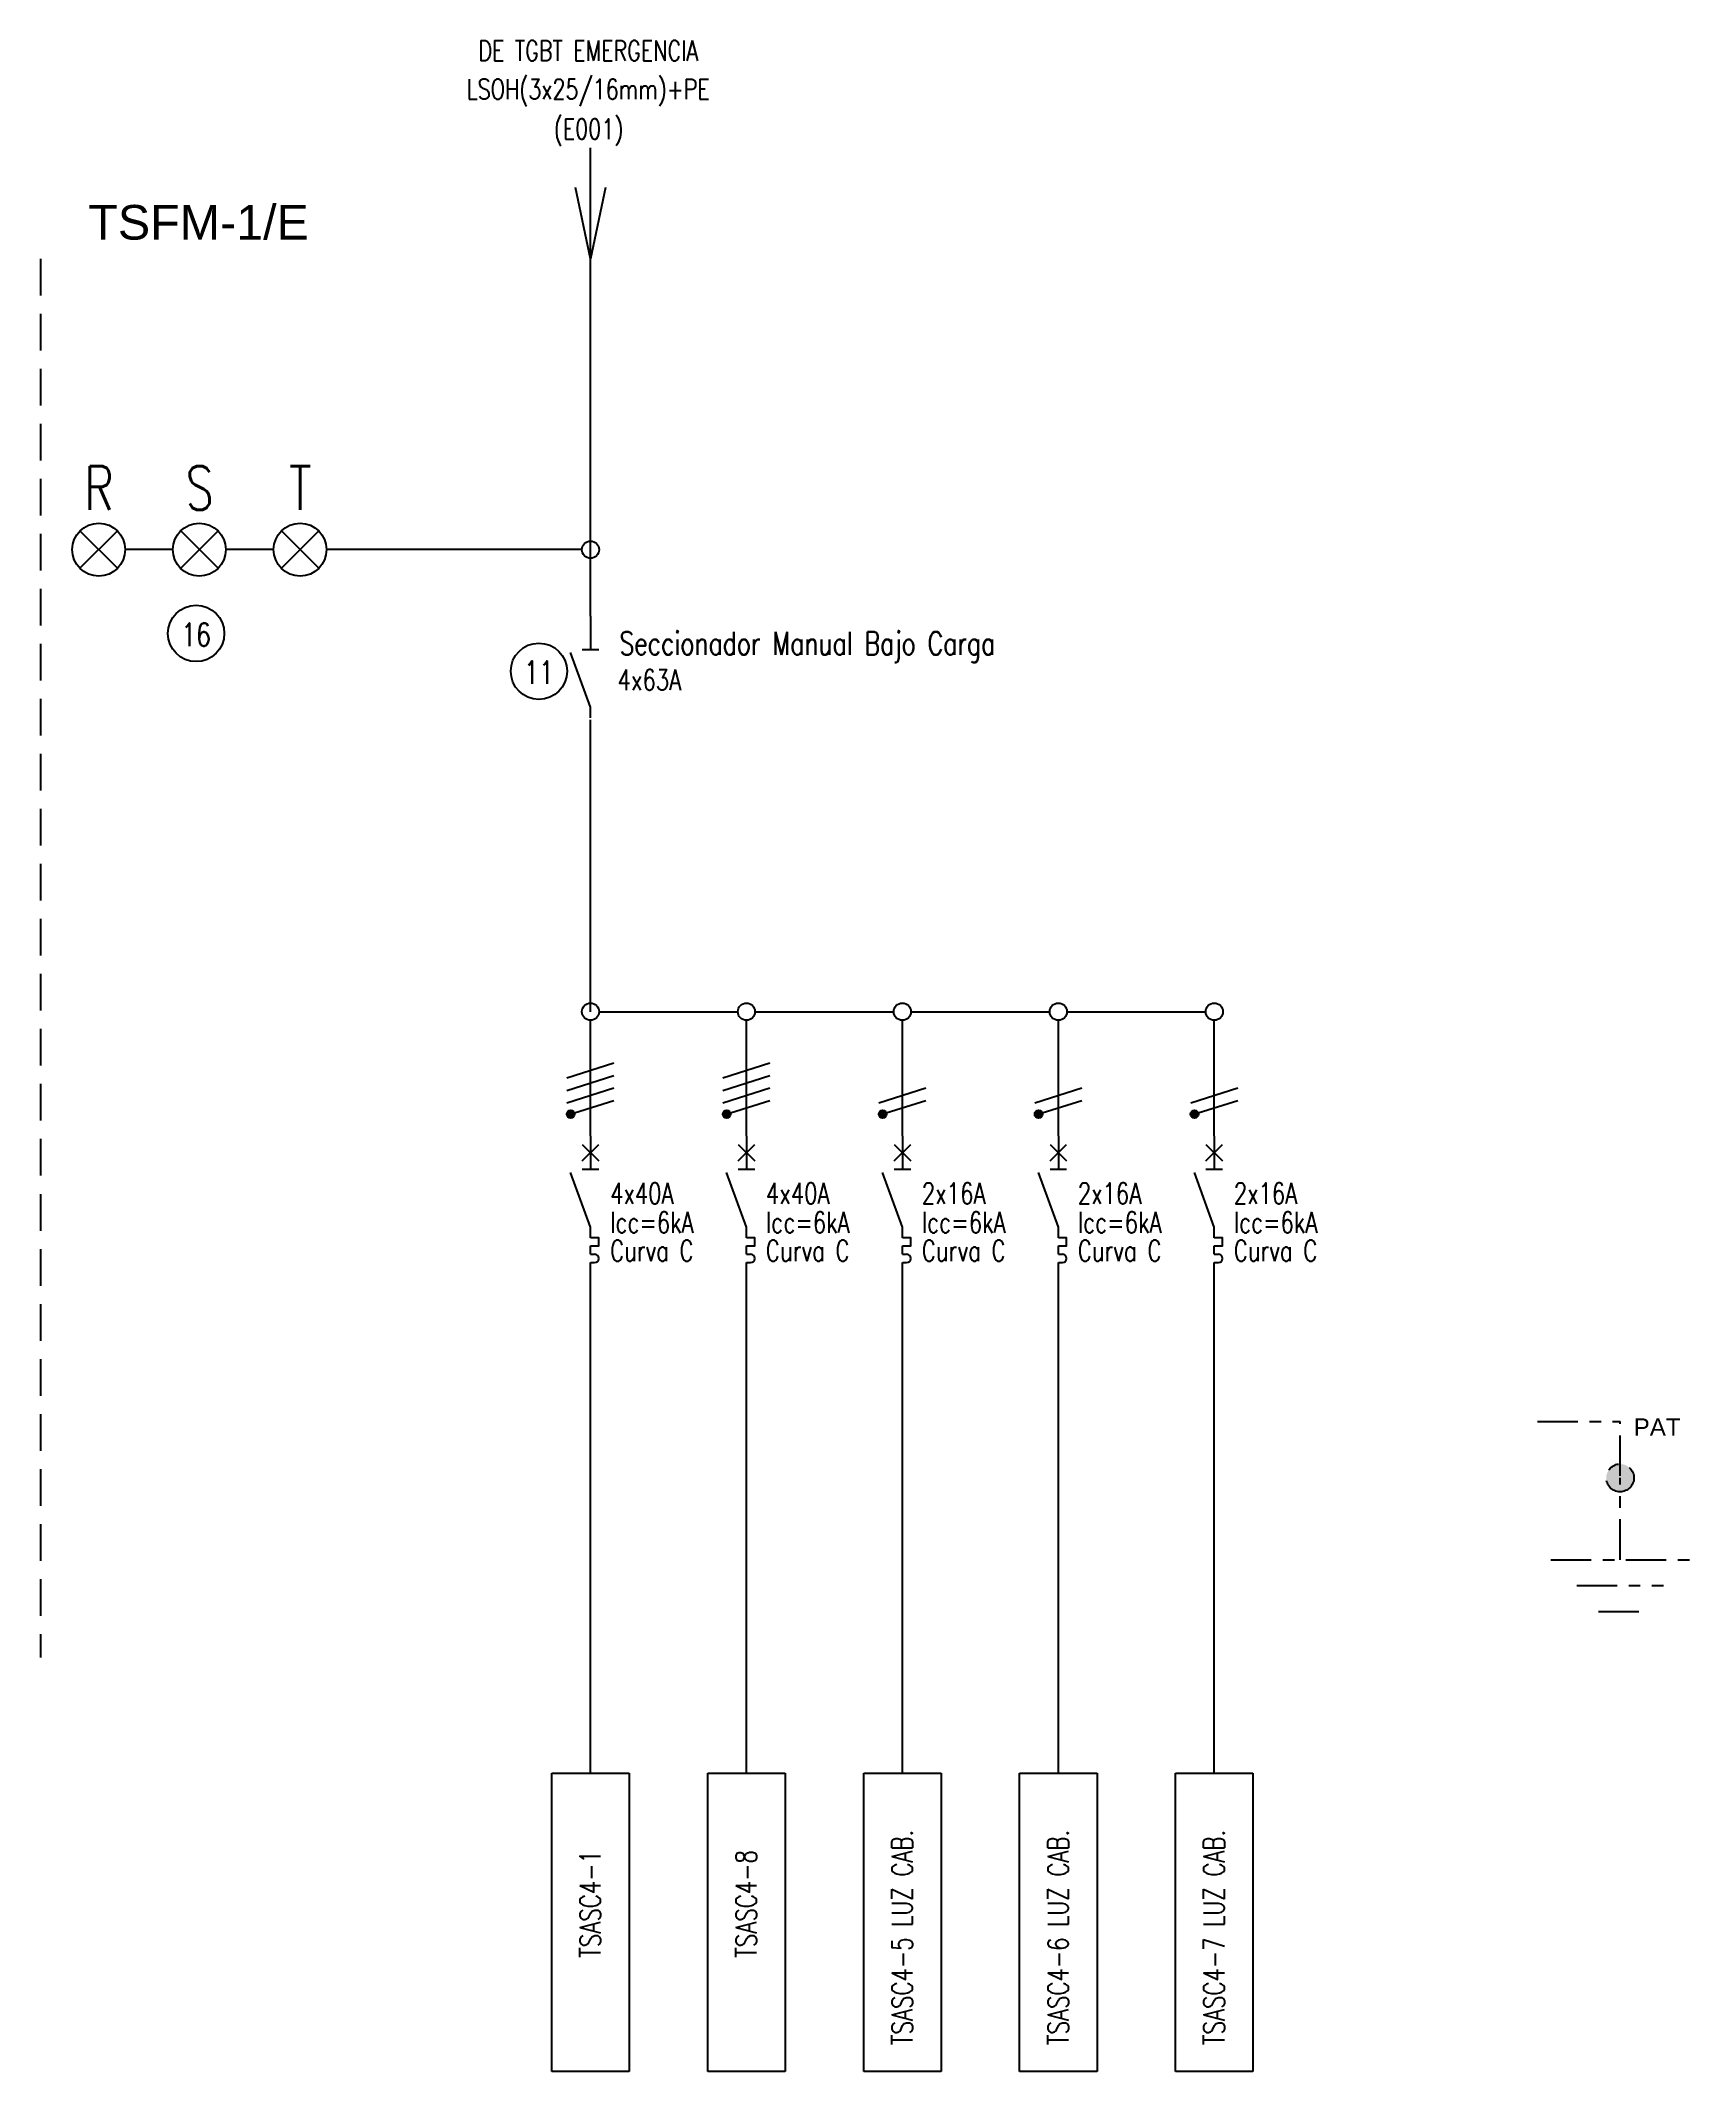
# Model space of a CAD drawing. Extents: x 3601.8 to 3616.1, y 1631.6 to 1649.1.
import ezdxf
from ezdxf.enums import TextEntityAlignment as Align

# ---------------------------------------------------------------- set-up
doc = ezdxf.new("R2010")
doc.units = 0
doc.linetypes.add('OCJ-ESQ UNI-CORREGIDOS IDO.br$0$DASHED', pattern=[19.05, 12.7, -6.35])
doc.linetypes.add('OCJ-ESQ UNI-CORREGIDOS IDO.br$0$EJE_5', pattern=[7.1, 5, -1, 0.1, -1])
for name, color, linetype in [('OCJ-ESQ UNI-CORREGIDOS IDO.br$0$00-IE-CABLES', 10, 'Continuous'), ('OCJ-ESQ UNI-CORREGIDOS IDO.br$0$01-ELE-APARATOS', 170, 'Continuous'), ('OCJ-ESQ UNI-CORREGIDOS IDO.br$0$ELECTRIC', 4, 'Continuous'), ('OCJ-ESQ UNI-CORREGIDOS IDO.br$0$PAT', 80, 'Continuous'), ('OCJ-ESQ UNI-CORREGIDOS IDO.br$0$TEXTO', 7, 'Continuous')]:
    doc.layers.add(name, color=color, linetype=linetype)
doc.styles.add('OCJ-ESQ UNI-CORREGIDOS IDO.br$0$ARIAL', font='Arial.ttf', dxfattribs={"height": 0.2})
doc.styles.add('OCJ-ESQ UNI-CORREGIDOS IDO.br$0$Electricidad', font='ROMANS.SHX', dxfattribs={"width": 0.75, "height": 0.175})

# ---------------------------------------------------------------- blocks, each defined once
blk = doc.blocks.new('OCJ-ESQ UNI-CORREGIDOS IDO.br$0$Unif-Interruptor-Term')
for p, q in [((0, -1.013), (0.045, -1.013)), ((0, -1.103), (0.045, -1.103))]:
    blk.add_line(p, q)
for points in [[(0, 0.267), (0, -0.093)], [(-0.09, 0.177), (0.09, -0.003)], [(-0.09, -0.003), (0.09, 0.177)], [(0, -0.72), (-0.215, -0.128)], [(-0.09, -0.093), (0.09, -0.093)], [(0, -0.833), (0, -0.72)], [(0, -0.923), (0.09, -0.923), (0.09, -0.833), (0, -0.833)], [(0, -1.013), (0, -0.923)], [(0, -1.215), (0, -1.103)]]:
    blk.add_lwpolyline(points)
blk.add_arc((0.045, -1.058), 0.045, 270, 90)
blk = doc.blocks.new('OCJ-ESQ UNI-CORREGIDOS IDO.br$0$A$C7AFF483F')
for points in [[(0, 0.88), (0, 0.592)], [(0, 0.09), (-0.172, 0.564)], [(-0.072, 0.592), (0.072, 0.592)], [(0, 0), (0, 0.09)]]:
    blk.add_lwpolyline(points)

msp = doc.modelspace()

# ---------------------------------------------------------------- hatches: boundary and pattern name
at = {"layer": 'OCJ-ESQ UNI-CORREGIDOS IDO.br$0$00-IE-CABLES'}
for points in [[(3606.386, 1639.836, 1), (3606.441, 1639.876, 1)], [(3607.736, 1639.836, 1), (3607.791, 1639.876, 1)], [(3609.086, 1639.836, 1), (3609.141, 1639.876, 1)], [(3610.436, 1639.836, 1), (3610.491, 1639.876, 1)], [(3611.786, 1639.836, 1), (3611.841, 1639.876, 1)]]:
    msp.add_hatch(color=256, dxfattribs=at).paths.add_polyline_path(points)
at = {"layer": 'OCJ-ESQ UNI-CORREGIDOS IDO.br$0$PAT', "linetype": 'OCJ-ESQ UNI-CORREGIDOS IDO.br$0$EJE_5', "ltscale": 0.07}
h = msp.add_hatch(color=256, dxfattribs=at)
h.paths.add_polyline_path([(3615.618, 1636.707), (3615.378, 1636.707, -1)])
h.paths.add_polyline_path([(3615.378, 1636.707), (3615.498, 1636.707), (3615.498, 1636.587, -0.414214)])
h.paths.add_polyline_path([(3615.498, 1636.707), (3615.618, 1636.707, -0.414214), (3615.498, 1636.587)])

# ---------------------------------------------------------------- linework, layer by layer
at = {"layer": 'OCJ-ESQ UNI-CORREGIDOS IDO.br$0$00-IE-CABLES'}
for p, q in [((3606.585, 1644.168), (3606.585, 1645.17)), ((3602.971, 1644.743), (3602.557, 1644.743)), ((3603.842, 1644.743), (3603.428, 1644.743)), ((3606.511, 1644.743), (3604.3, 1644.743)), ((3606.585, 1642.632), (3606.585, 1643.27)), ((3606.585, 1640.743), (3606.585, 1642.632)), ((3606.585, 1639.667), (3606.585, 1640.669)), ((3606.659, 1640.743), (3607.861, 1640.743)), ((3607.935, 1639.667), (3607.935, 1640.669)), ((3608.009, 1640.743), (3609.211, 1640.743)), ((3609.285, 1639.667), (3609.285, 1640.669)), ((3609.359, 1640.743), (3610.561, 1640.743)), ((3610.635, 1639.667), (3610.635, 1640.669)), ((3610.709, 1640.743), (3611.911, 1640.743)), ((3611.985, 1639.667), (3611.985, 1640.669)), ((3606.585, 1634.152), (3606.585, 1638.481)), ((3607.935, 1634.152), (3607.935, 1638.481)), ((3609.285, 1634.152), (3609.285, 1638.481)), ((3610.635, 1634.152), (3610.635, 1638.481)), ((3611.985, 1634.152), (3611.985, 1638.481))]:
    msp.add_line(p, q, dxfattribs=at)
for points in [[(3606.585, 1644.743), (3606.585, 1648.221)], [(3606.716, 1647.879), (3606.585, 1647.261), (3606.454, 1647.879)], [(3606.381, 1640.17), (3606.788, 1640.299)], [(3606.381, 1640.062), (3606.788, 1640.191)], [(3607.731, 1640.17), (3608.138, 1640.299)], [(3607.731, 1640.062), (3608.138, 1640.191)], [(3606.381, 1639.954), (3606.788, 1640.083)], [(3606.446, 1639.866), (3606.788, 1639.975)], [(3607.731, 1639.954), (3608.138, 1640.083)], [(3607.796, 1639.866), (3608.138, 1639.975)], [(3609.081, 1639.954), (3609.488, 1640.083)], [(3609.146, 1639.866), (3609.488, 1639.975)], [(3610.431, 1639.954), (3610.838, 1640.083)], [(3610.496, 1639.866), (3610.838, 1639.975)], [(3611.781, 1639.954), (3612.188, 1640.083)], [(3611.846, 1639.866), (3612.188, 1639.975)]]:
    msp.add_lwpolyline(points, dxfattribs=at)
for centre, radius in [((3606.585, 1644.743), 0.0741), ((3606.585, 1640.743), 0.0741), ((3607.935, 1640.743), 0.0741), ((3609.285, 1640.743), 0.0741), ((3610.635, 1640.743), 0.0741), ((3611.985, 1640.743), 0.0741), ((3606.414, 1639.856), 0.0338), ((3607.764, 1639.856), 0.0338), ((3609.114, 1639.856), 0.0338), ((3610.464, 1639.856), 0.0338), ((3611.814, 1639.856), 0.0338)]:
    msp.add_circle(centre, radius, dxfattribs=at)
at = {"layer": 'OCJ-ESQ UNI-CORREGIDOS IDO.br$0$01-ELE-APARATOS'}
for p, q in [((3602.49, 1644.582), (3602.166, 1644.905)), ((3602.166, 1644.582), (3602.49, 1644.905)), ((3603.361, 1644.582), (3603.038, 1644.905)), ((3603.038, 1644.582), (3603.361, 1644.905)), ((3604.233, 1644.582), (3603.909, 1644.905)), ((3603.909, 1644.582), (3604.233, 1644.905))]:
    msp.add_line(p, q, dxfattribs=at)
for centre in [(3602.328, 1644.743), (3603.199, 1644.743), (3604.071, 1644.743)]:
    msp.add_circle(centre, 0.229, dxfattribs=at)
at = {"layer": 'OCJ-ESQ UNI-CORREGIDOS IDO.br$0$ELECTRIC'}
for p, q in [((3606.25, 1634.152), (3606.92, 1634.152)), ((3606.25, 1631.569), (3606.25, 1634.152)), ((3606.92, 1634.152), (3606.92, 1631.569)), ((3607.6, 1634.152), (3608.27, 1634.152)), ((3607.6, 1631.569), (3607.6, 1634.152)), ((3608.27, 1634.152), (3608.27, 1631.569)), ((3608.95, 1634.152), (3609.62, 1634.152)), ((3608.95, 1631.569), (3608.95, 1634.152)), ((3609.62, 1634.152), (3609.62, 1631.569)), ((3610.3, 1634.152), (3610.97, 1634.152)), ((3610.3, 1631.569), (3610.3, 1634.152)), ((3610.97, 1634.152), (3610.97, 1631.569)), ((3611.65, 1634.152), (3612.32, 1634.152)), ((3611.65, 1631.569), (3611.65, 1634.152)), ((3612.32, 1634.152), (3612.32, 1631.569)), ((3606.92, 1631.569), (3606.25, 1631.569)), ((3608.27, 1631.569), (3607.6, 1631.569)), ((3609.62, 1631.569), (3608.95, 1631.569)), ((3610.97, 1631.569), (3610.3, 1631.569)), ((3612.32, 1631.569), (3611.65, 1631.569))]:
    msp.add_line(p, q, dxfattribs=at)
at = {"layer": 'OCJ-ESQ UNI-CORREGIDOS IDO.br$0$ELECTRIC', "linetype": 'OCJ-ESQ UNI-CORREGIDOS IDO.br$0$DASHED', "ltscale": 0.025}
msp.add_lwpolyline([(3601.825, 1647.261), (3601.825, 1635.151)], dxfattribs=at)
at = {"layer": 'OCJ-ESQ UNI-CORREGIDOS IDO.br$0$PAT', "linetype": 'OCJ-ESQ UNI-CORREGIDOS IDO.br$0$EJE_5', "ltscale": 0.07}
for p, q in [((3614.783, 1637.194), (3615.498, 1637.194)), ((3615.498, 1636.724), (3615.498, 1637.194)), ((3615.498, 1635.999), (3615.498, 1636.707)), ((3614.898, 1635.999), (3616.098, 1635.999)), ((3615.123, 1635.774), (3615.873, 1635.774)), ((3615.31, 1635.549), (3615.685, 1635.549))]:
    msp.add_line(p, q, dxfattribs=at)
msp.add_circle((3615.498, 1636.707), 0.12, dxfattribs=at)
msp.add_circle((3615.498, 1636.707), 0.12, dxfattribs=at)
at = {"layer": 'OCJ-ESQ UNI-CORREGIDOS IDO.br$0$TEXTO'}
for centre in [(3603.171, 1644.018), (3606.139, 1643.69)]:
    msp.add_circle(centre, 0.244, dxfattribs=at)

# ---------------------------------------------------------------- block references
at = {"layer": 'OCJ-ESQ UNI-CORREGIDOS IDO.br$0$01-ELE-APARATOS'}
msp.add_blockref('OCJ-ESQ UNI-CORREGIDOS IDO.br$0$A$C7AFF483F', (3606.585, 1643.288), dxfattribs=at)
at = {"layer": 'OCJ-ESQ UNI-CORREGIDOS IDO.br$0$01-ELE-APARATOS', "xscale": 0.7999999999999546, "yscale": 0.7999999999999546, "zscale": 0.7999999999999546}
for p in [(3606.585, 1639.453), (3607.935, 1639.453), (3609.285, 1639.453), (3610.635, 1639.453), (3611.985, 1639.453)]:
    msp.add_blockref('OCJ-ESQ UNI-CORREGIDOS IDO.br$0$Unif-Interruptor-Term', p, dxfattribs=at)

# ---------------------------------------------------------------- texts
at = {"layer": 'OCJ-ESQ UNI-CORREGIDOS IDO.br$0$TEXTO', "style": 'OCJ-ESQ UNI-CORREGIDOS IDO.br$0$Electricidad', "width": 0.75}
for s, height, p in [('DE TGBT EMERGENCIA', 0.175, (3606.565, 1648.975)), ('LSOH(3x25/16mm)+PE', 0.175, (3606.565, 1648.642)), ('(E001)', 0.175, (3606.568, 1648.298)), ('R', 0.38, (3602.33, 1645.087)), ('S', 0.38, (3603.201, 1645.087)), ('T', 0.38, (3604.073, 1645.087)), ('16', 0.2, (3603.171, 1643.908)), ('11', 0.2, (3606.139, 1643.58))]:
    msp.add_text(s, height=height, dxfattribs=at).set_placement(p, align=Align.CENTER)
at = {"layer": 'OCJ-ESQ UNI-CORREGIDOS IDO.br$0$TEXTO', "style": 'OCJ-ESQ UNI-CORREGIDOS IDO.br$0$ARIAL'}
for s, height, p in [('TSFM-1/E', 0.3, (3602.238, 1647.427)), ('PAT', 0.15, (3615.615, 1637.072))]:
    msp.add_text(s, height=height, dxfattribs=at).set_placement(p)
at = {"layer": 'OCJ-ESQ UNI-CORREGIDOS IDO.br$0$TEXTO', "style": 'OCJ-ESQ UNI-CORREGIDOS IDO.br$0$Electricidad', "width": 0.75}
for s, height, p in [('Seccionador Manual Bajo Carga', 0.2, (3606.836, 1643.833)), ('4x63A', 0.18, (3606.82, 1643.526)), ('4x40A', 0.18, (3606.754, 1639.08)), ('4x40A', 0.18, (3608.104, 1639.08)), ('2x16A', 0.18, (3609.454, 1639.08)), ('2x16A', 0.18, (3610.804, 1639.08)), ('2x16A', 0.18, (3612.154, 1639.08)), ('Icc=6kA', 0.18, (3606.754, 1638.829)), ('Icc=6kA', 0.18, (3608.104, 1638.829)), ('Icc=6kA', 0.18, (3609.454, 1638.829)), ('Icc=6kA', 0.18, (3610.804, 1638.829)), ('Icc=6kA', 0.18, (3612.154, 1638.829)), ('Curva C', 0.18, (3606.754, 1638.584)), ('Curva C', 0.18, (3608.104, 1638.584)), ('Curva C', 0.18, (3609.454, 1638.584)), ('Curva C', 0.18, (3610.804, 1638.584)), ('Curva C', 0.18, (3612.154, 1638.584))]:
    msp.add_text(s, height=height, dxfattribs=at).set_placement(p)
for s, p in [('TSASC4-5 LUZ CAB.', (3609.373, 1631.797)), ('TSASC4-6 LUZ CAB.', (3610.723, 1631.797)), ('TSASC4-7 LUZ CAB.', (3612.073, 1631.797)), ('TSASC4-8', (3608.023, 1632.553)), ('TSASC4-1', (3606.673, 1632.553))]:
    msp.add_text(s, height=0.18, rotation=90, dxfattribs=at).set_placement(p)

doc.saveas('drawing.dxf')
